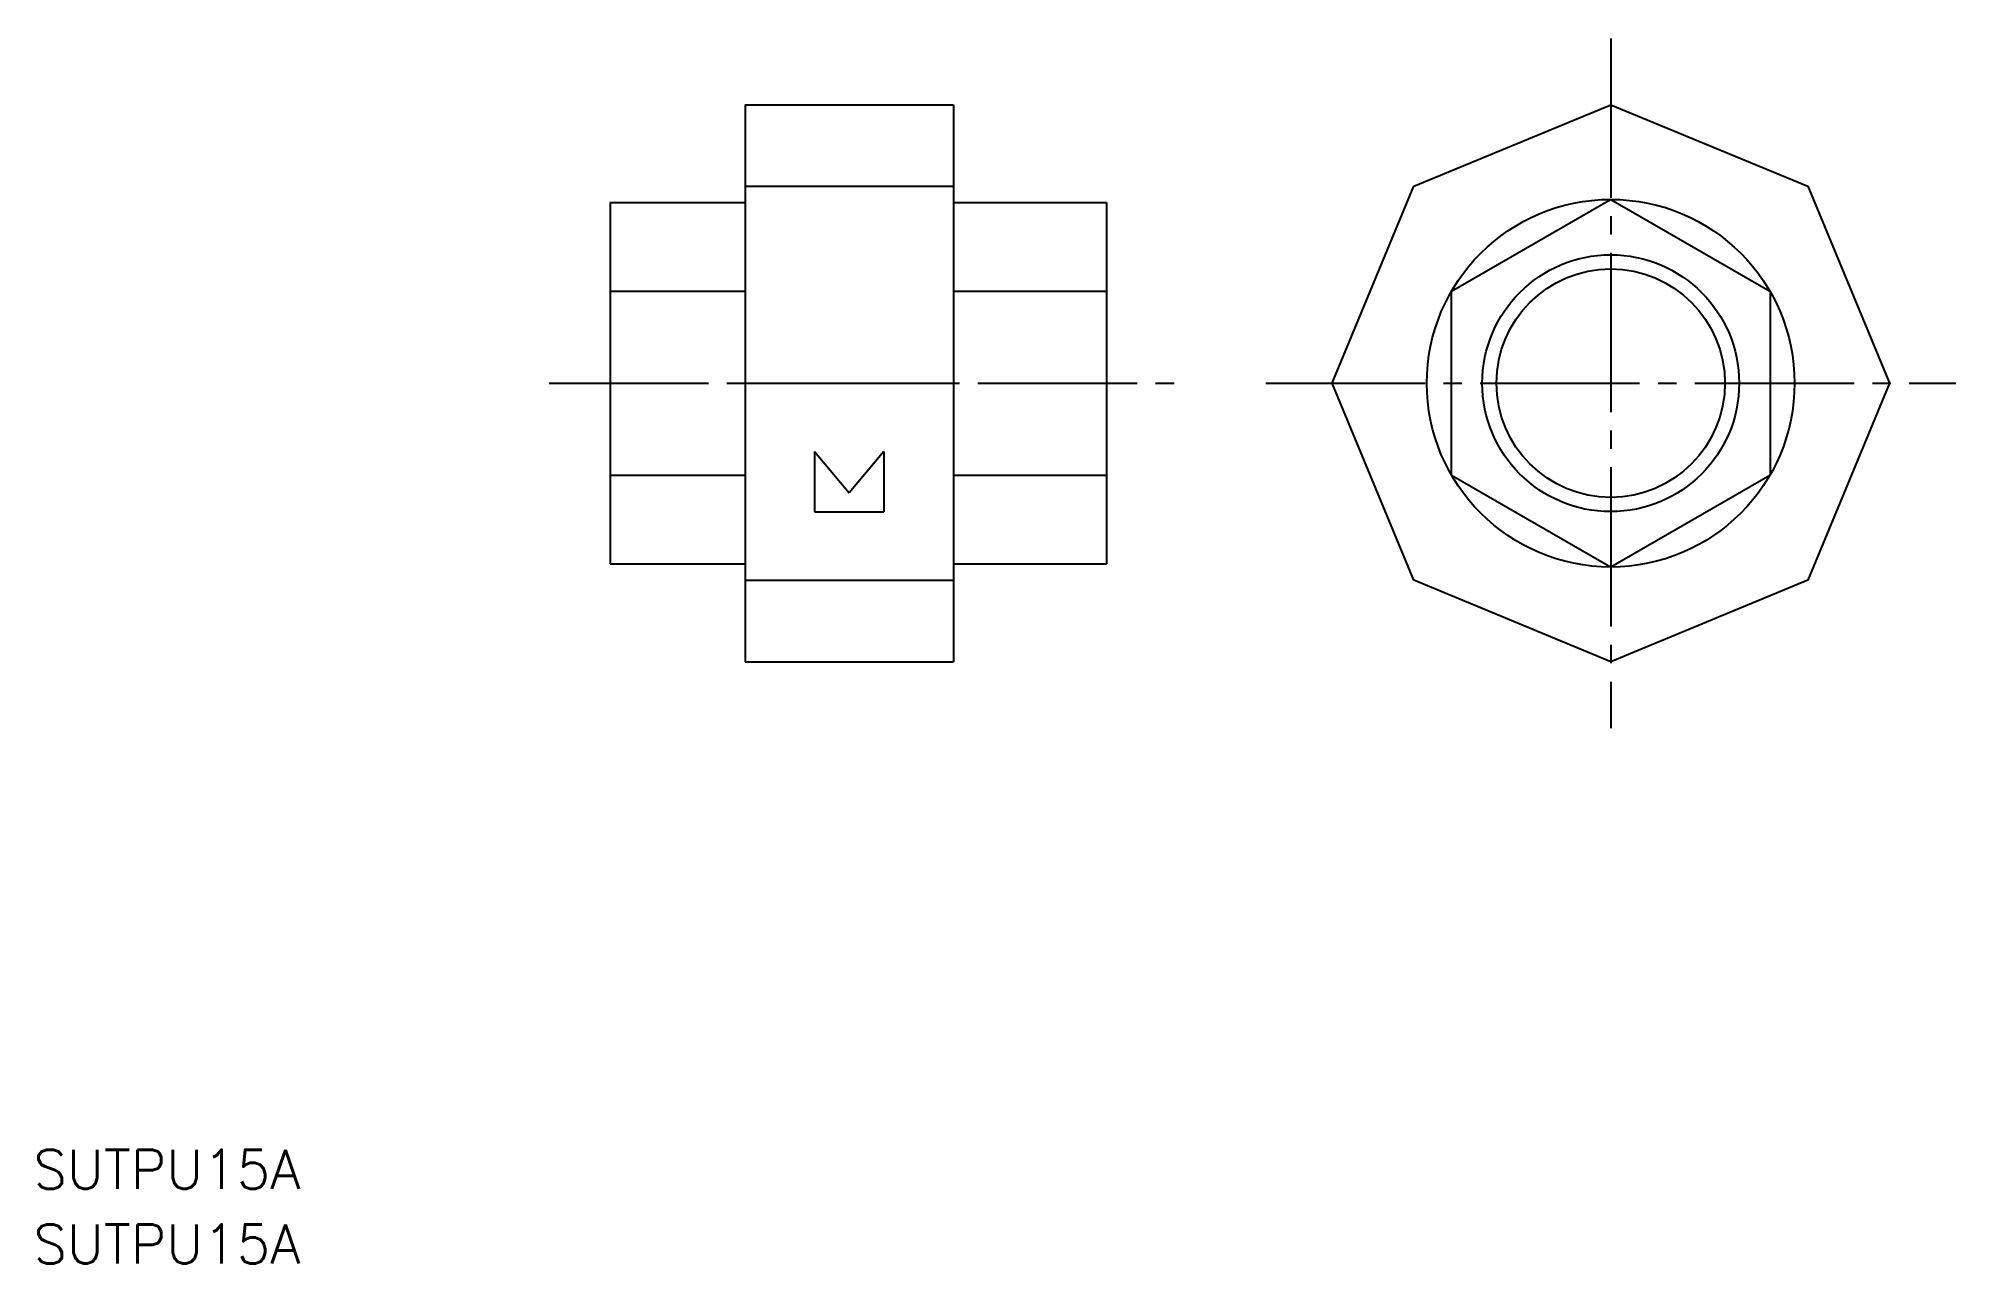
# Model space of a CAD drawing. Extents: x 47 to 204, y 151 to 251.
import ezdxf

# ---------------------------------------------------------------- set-up
doc = ezdxf.new("R2010")
doc.units = 0
doc.linetypes.add('CENTER', pattern=[17.5, 13, -1.5, 1.5, -1.5])
doc.layers.get('0').update_dxf_attribs({"linetype": 'CONTINUOUS'})
doc.layers.add('CENTER', color=1, linetype='CENTER')
doc.styles.get("Standard").update_dxf_attribs({"font": 'txt.shx', "bigfont": '@extfont2.shx'})

msp = doc.modelspace()

# ---------------------------------------------------------------- linework, layer by layer
at = {"color": 7, "linetype": 'CONTINUOUS'}
for p, q in [((104.81, 245.47), (104.81, 200.01)), ((104.81, 245.47), (121.81, 245.47)), ((121.81, 245.47), (121.81, 200.01)), ((159.37, 238.81), (175.44, 245.47)), ((175.44, 245.47), (191.52, 238.81)), ((104.81, 238.81), (121.81, 238.81)), ((152.71, 222.74), (159.37, 238.81)), ((191.52, 238.81), (198.18, 222.74)), ((93.81, 237.49), (93.81, 207.99)), ((93.81, 237.49), (104.81, 237.49)), ((121.81, 237.49), (134.31, 237.49)), ((134.31, 237.49), (134.31, 207.99)), ((162.46, 230.26), (175.43, 237.74)), ((175.46, 237.74), (188.43, 230.26)), ((93.81, 230.25), (104.81, 230.25)), ((121.81, 230.25), (134.31, 230.25)), ((162.44, 215.26), (162.44, 230.22)), ((188.44, 230.22), (188.44, 215.26)), ((104.81, 222.74), (121.81, 222.74)), ((159.37, 206.67), (152.71, 222.74)), ((198.18, 222.74), (191.52, 206.67)), ((110.48, 217.17), (110.48, 212.24)), ((110.48, 217.17), (113.31, 213.79)), ((116.14, 217.17), (113.31, 213.79)), ((116.14, 217.17), (116.14, 212.24)), ((93.81, 215.24), (104.81, 215.24)), ((121.81, 215.24), (134.31, 215.24)), ((175.43, 207.74), (162.46, 215.22)), ((188.43, 215.22), (175.46, 207.74)), ((110.48, 212.24), (116.14, 212.24)), ((93.81, 207.99), (104.81, 207.99)), ((104.81, 206.67), (121.81, 206.67)), ((121.81, 207.99), (134.31, 207.99)), ((175.44, 200.01), (159.37, 206.67)), ((191.52, 206.67), (175.44, 200.01)), ((104.81, 200.01), (121.81, 200.01))]:
    msp.add_line(p, q, dxfattribs=at)
for radius in [15, 10.48, 9.32]:
    msp.add_circle((175.44, 222.74), radius, dxfattribs=at)
at = {"layer": 'CENTER', "color": 1, "linetype": 'CENTER'}
for p, q in [((175.44, 250.88), (175.44, 194.6)), ((88.81, 222.74), (139.81, 222.74)), ((147.3, 222.74), (203.59, 222.74))]:
    msp.add_line(p, q, dxfattribs=at)

# ---------------------------------------------------------------- texts
at = {"color": 7, "linetype": 'CONTINUOUS'}
for p in [(46.73, 156.98), (46.73, 150.89)]:
    msp.add_text('SUTPU15A', height=3.2, dxfattribs=at).set_placement(p)

doc.saveas('drawing.dxf')
